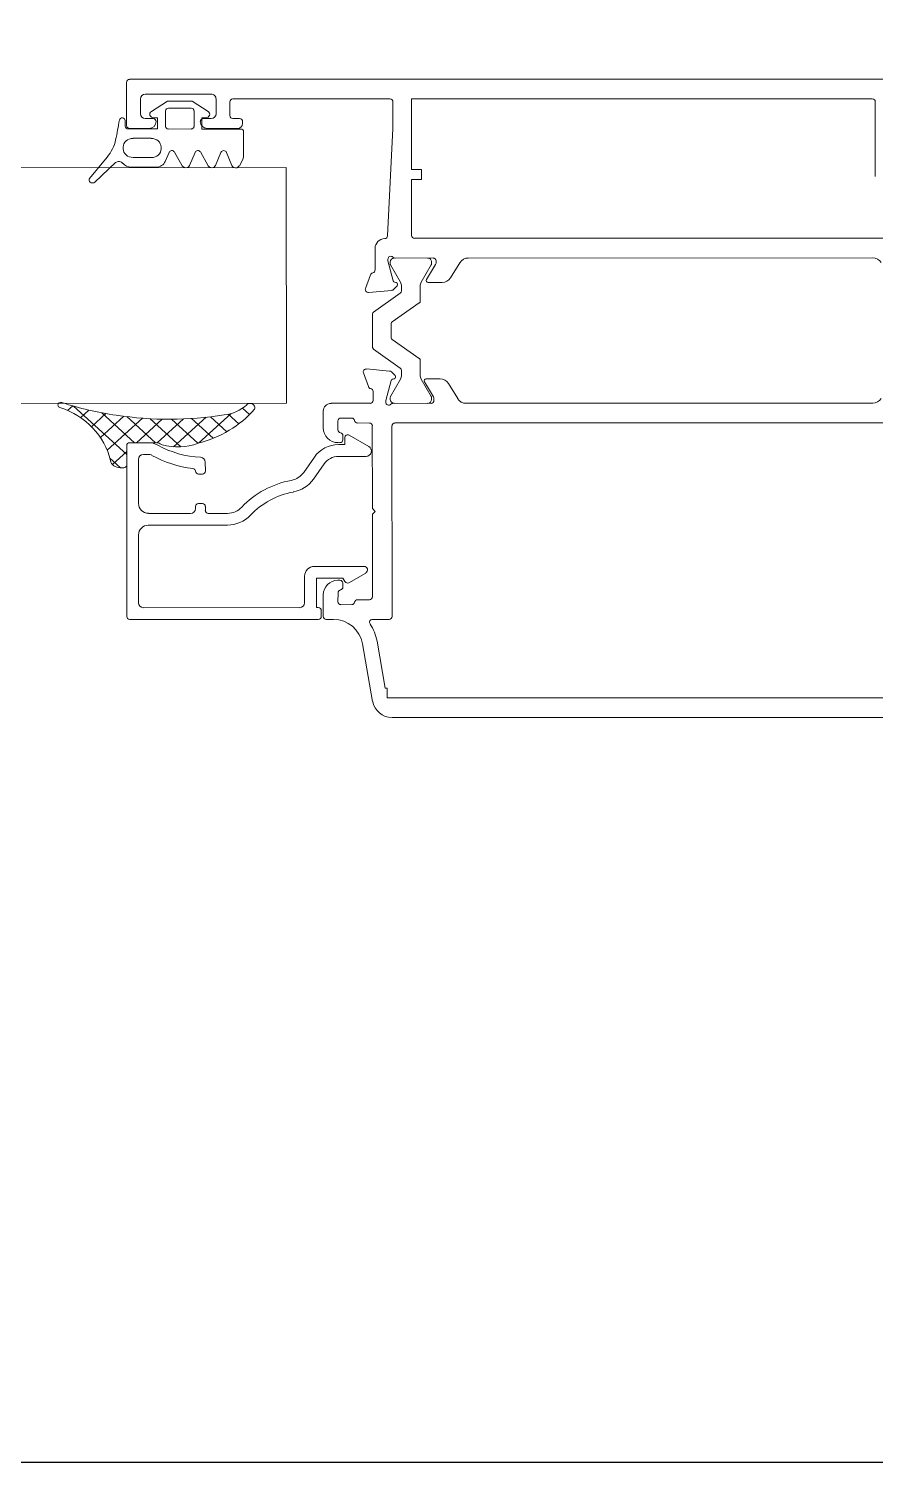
# Model space of a CAD drawing. Header units: centimetres. Extents: x 118932 to 154602, y -32682 to -23521.
# Drawn here: x 138606.51 to 138615.13, y -26584.33 to -26569.73 of the extents above; entities that cross this region are included whole.
import ezdxf

# ---------------------------------------------------------------- set-up
doc = ezdxf.new("R2010")
doc.units = ezdxf.units.CM
doc.header["$LTSCALE"] = 50
doc.header["$MEASUREMENT"] = 0
doc.layers.add('GEN_02_TF_Pencere', color=7, linetype='Continuous', lineweight=9, true_color=0x6093ac)
doc.layers.add('GEN_05_ML_Mermer', color=7, linetype='Continuous', lineweight=9, true_color=0x9d8692)

# ---------------------------------------------------------------- blocks, each defined once
blk = doc.blocks.new('LEVEL 0_E BLOK_GÖRÜNÜŞ')
at = {"layer": 'GEN_02_TF_Pencere', "elevation": 0}
blk.add_lwpolyline([(820.257, -1063.861), (880.257, -1063.861)], dxfattribs=at)
blk = doc.blocks.new('P8')
at = {"layer": 'GEN_02_TF_Pencere', "ltscale": 0.5, "extrusion": (0, 0, -1)}
for p, q in [((114075.758, 6761.273), (114069.91, 6767.12)), ((114071.444, 6765.303), (114075.651, 6761.096)), ((114073.615, 6759.172), (114069.485, 6763.302)), ((114070.034, 6762.471), (114072.961, 6759.543)), ((114068.213, 6761.916), (114072.144, 6757.984)), ((114071.9, 6758.512), (114068.987, 6761.424)), ((114075.758, 6761.273), (114075.758, 6761.273)), ((114075.651, 6761.096), (114075.581, 6761.025)), ((114075.594, 6761.012), (114075.315, 6760.614)), ((114075.438, 6760.528), (114075.78, 6761.016)), ((114075.581, 6761.025), (114075.594, 6761.012)), ((114067.845, 6760.318), (114068.382, 6760.855)), ((114075.029, 6760.544), (114073.657, 6759.172)), ((114075.191, 6760.425), (114075.072, 6760.544)), ((114067.502, 6760.336), (114073.049, 6754.788)), ((114071.161, 6756.959), (114067.845, 6760.275)), ((114074.435, 6759.667), (114075.029, 6760.261)), ((114075.072, 6760.261), (114075.157, 6760.176)), ((114075.096, 6759.991), (114074.906, 6760.042)), ((114075.234, 6760.169), (114075.312, 6760.092)), ((114075.312, 6760.049), (114075.248, 6759.986)), ((114075.369, 6759.894), (114075.524, 6760.049)), ((114075.524, 6760.092), (114075.472, 6760.144)), ((114075.538, 6760.035), (114075.496, 6759.993)), ((114076.938, 6758.677), (114075.581, 6760.035)), ((114074.871, 6759.981), (114075.227, 6759.625)), ((114075.107, 6759.915), (114075.117, 6759.954)), ((114075.298, 6759.724), (114075.107, 6759.915)), ((114075.171, 6759.979), (114075.142, 6759.95)), ((114075.142, 6759.908), (114075.156, 6759.894)), ((114075.51, 6759.936), (114075.298, 6759.724)), ((114075.496, 6759.95), (114075.51, 6759.936)), ((114075.369, 6759.625), (114075.56, 6759.816)), ((114075.63, 6759.816), (114076.755, 6758.692)), ((114073.799, 6759.031), (114074.393, 6759.625)), ((114074.393, 6759.625), (114074.393, 6759.667)), ((114074.393, 6759.667), (114074.435, 6759.667)), ((114072.988, 6759.449), (114072.945, 6759.273)), ((114072.972, 6759.179), (114073.073, 6759.078)), ((114073.106, 6759.088), (114073.148, 6759.261)), ((114073.109, 6759.046), (114073.162, 6759.243)), ((114073.156, 6759.275), (114073.171, 6759.291)), ((114073.167, 6759.252), (114073.182, 6759.266)), ((114073.214, 6759.291), (114073.487, 6759.017)), ((114073.238, 6759.266), (114073.479, 6759.026)), ((114073.972, 6759.152), (114074.031, 6758.931)), ((114074.261, 6759.007), (114074.064, 6759.205)), ((114072.981, 6758.903), (114073.089, 6759.01)), ((114073.035, 6758.551), (114072.976, 6758.885)), ((114073.223, 6758.876), (114073.189, 6758.842)), ((114073.455, 6758.949), (114073.259, 6758.897)), ((114073.518, 6758.944), (114073.337, 6758.84)), ((114073.479, 6758.969), (114073.464, 6758.955)), ((114073.531, 6758.957), (114073.518, 6758.944)), ((114073.884, 6758.903), (114073.799, 6758.989)), ((114074.11, 6758.918), (114074.081, 6758.889)), ((114074.082, 6758.918), (114074.131, 6758.967)), ((114074.131, 6758.967), (114074.176, 6758.922)), ((114074.167, 6758.904), (114074.152, 6758.918)), ((114074.605, 6758.99), (114074.42, 6758.957)), ((114074.441, 6758.839), (114074.626, 6758.872)), ((114073.181, 6758.816), (114073.239, 6758.487)), ((114073.272, 6758.831), (114073.272, 6758.779)), ((114073.279, 6758.76), (114073.431, 6758.578)), ((114073.317, 6758.84), (114073.302, 6758.848)), ((114073.481, 6758.585), (114073.544, 6758.72)), ((114073.545, 6758.788), (114073.61, 6758.852)), ((114073.652, 6758.852), (114073.933, 6758.571)), ((114073.969, 6758.748), (114073.891, 6758.826)), ((114074.075, 6758.812), (114074.011, 6758.748)), ((114074.046, 6758.571), (114074.167, 6758.692)), ((114075.47, 6758.618), (114075.609, 6758.479)), ((114076.125, 6758.133), (114075.555, 6758.702)), ((114075.708, 6757.405), (114076.938, 6758.635)), ((114076.755, 6758.621), (114076.266, 6758.133)), ((114076.938, 6758.677), (114076.938, 6758.677)), ((114072.169, 6758.528), (114071.994, 6758.485)), ((114072.364, 6758.401), (114072.264, 6758.501)), ((114072.448, 6758.369), (114072.555, 6758.477)), ((114072.573, 6758.482), (114072.907, 6758.423)), ((114072.924, 6758.429), (114073.029, 6758.534)), ((114073.233, 6758.469), (114072.989, 6758.225)), ((114073.239, 6758.487), (114073.233, 6758.469)), ((114073.233, 6758.469), (114073.233, 6758.469)), ((114075.609, 6758.437), (114075.58, 6758.408)), ((114072.152, 6758.302), (114072.167, 6758.317)), ((114072.182, 6758.325), (114072.355, 6758.367)), ((114072.192, 6758.276), (114072.206, 6758.291)), ((114072.215, 6758.296), (114072.412, 6758.349)), ((114072.971, 6758.219), (114072.642, 6758.277)), ((114075.58, 6758.366), (114075.609, 6758.338)), ((114075.651, 6758.338), (114075.665, 6758.352)), ((114075.736, 6758.352), (114076.04, 6758.048)), ((114072.426, 6757.986), (114072.152, 6758.259)), ((114072.432, 6757.979), (114072.192, 6758.22)), ((114072.603, 6758.137), (114072.499, 6757.955)), ((114072.561, 6758.199), (114072.509, 6758.003)), ((114072.616, 6758.269), (114072.582, 6758.235)), ((114072.595, 6758.171), (114072.603, 6758.157)), ((114072.663, 6758.201), (114072.612, 6758.201)), ((114072.864, 6758.042), (114072.683, 6758.194)), ((114075.326, 6758.154), (114075.262, 6758.09)), ((114075.397, 6758.126), (114075.368, 6758.154)), ((114072.503, 6757.994), (114072.489, 6757.979)), ((114072.723, 6757.929), (114072.858, 6757.992)), ((114072.144, 6757.942), (114071.741, 6757.539)), ((114072.499, 6757.955), (114072.486, 6757.942)), ((114072.5, 6757.773), (114072.655, 6757.928)), ((114076.04, 6757.906), (114075.722, 6757.588)), ((114071.508, 6757.037), (114072.32, 6757.772)), ((114071.67, 6757.61), (114071.6, 6757.539)), ((114071.741, 6757.539), (114071.67, 6757.61)), ((114075.651, 6757.588), (114075.615, 6757.625)), ((114071.67, 6757.468), (114071.161, 6756.959)), ((114071.6, 6757.539), (114071.67, 6757.468)), ((114075.532, 6757.538), (114075.666, 6757.405)), ((114071.161, 6756.959), (114071.161, 6756.959)), ((114071.317, 6756.846), (114071.508, 6757.037)), ((114072.448, 6755.672), (114071.317, 6756.804)), ((114072.554, 6755.92), (114072.54, 6755.906)), ((114072.54, 6755.863), (114072.59, 6755.814)), ((114072.844, 6755.701), (114072.625, 6755.92)), ((114072.59, 6755.771), (114072.491, 6755.672)), ((114072.568, 6755.552), (114072.675, 6755.658)), ((114072.745, 6755.658), (114072.802, 6755.602)), ((114073.042, 6755.008), (114072.568, 6755.481)), ((114073.162, 6755.241), (114073.219, 6755.184)), ((114073.403, 6755.142), (114073.261, 6755.283)), ((114073.092, 6754.788), (114073.403, 6755.099)), ((114073.219, 6755.114), (114073.113, 6755.008))]:
    blk.add_line(p, q, dxfattribs=at)
at = {"layer": 'GEN_02_TF_Pencere', "ltscale": 0.5}
for p, q in [((114074.528, 6757.98), (114074.517, 6757.987)), ((114074.605, 6757.968), (114074.6, 6758.065)), ((114074.75, 6757.909), (114074.743, 6758.055)), ((114074.898, 6757.799), (114074.888, 6758.025)), ((114074.725, 6757.924), (114075.173, 6757.903)), ((114075.047, 6757.675), (114075.033, 6757.974)), ((114075.197, 6757.536), (114075.179, 6757.9)), ((114074.933, 6757.772), (114075.38, 6757.75)), ((114075.347, 6757.377), (114075.327, 6757.804)), ((114075.108, 6757.62), (114075.469, 6757.603)), ((114075.448, 6757.653), (114075.455, 6757.632)), ((114075.455, 6757.632), (114075.455, 6757.632)), ((114075.499, 6757.196), (114075.48, 6757.59)), ((114075.481, 6757.589), (114075.666, 6757.405)), ((114075.706, 6757.403), (114075.848, 6757.544)), ((114075.888, 6757.542), (114075.915, 6757.515)), ((114075.261, 6757.47), (114075.617, 6757.453)), ((114075.651, 6756.987), (114075.63, 6757.44)), ((114075.75, 6757.447), (114075.946, 6757.438)), ((114075.806, 6756.737), (114075.771, 6757.468)), ((114075.919, 6757.372), (114075.912, 6757.518)), ((114075.396, 6757.321), (114075.882, 6757.298)), ((114075.517, 6757.172), (114075.839, 6757.157)), ((114075.626, 6757.024), (114075.825, 6757.015)), ((114075.724, 6756.877), (114075.839, 6756.871)), ((114075.81, 6756.73), (114075.881, 6756.726)), ((114072.606, 6755.985), (114072.784, 6756.163)), ((114072.819, 6756.183), (114072.882, 6756.201)), ((114072.933, 6756.145), (114072.878, 6756.012)), ((114072.887, 6755.666), (114072.608, 6755.945)), ((114072.918, 6755.972), (114073.051, 6756.027)), ((114073.106, 6755.976), (114073.063, 6755.821)), ((114073.104, 6755.785), (114073.237, 6755.84)), ((114072.806, 6755.585), (114072.887, 6755.666)), ((114073.293, 6755.789), (114073.25, 6755.634)), ((114072.758, 6755.396), (114072.716, 6755.585)), ((114072.778, 6755.613), (114072.806, 6755.585)), ((114072.925, 6755.591), (114072.813, 6755.479)), ((114073.127, 6755.425), (114072.965, 6755.588)), ((114073.291, 6755.598), (114073.384, 6755.636)), ((114073.323, 6755.516), (114073.31, 6755.502)), ((114073.323, 6755.516), (114073.323, 6755.516)), ((114073.384, 6755.636), (114073.384, 6755.636)), ((114073.588, 6755.376), (114073.457, 6755.507)), ((114073.491, 6755.611), (114073.671, 6755.431)), ((114072.935, 6755.219), (114072.758, 6755.396)), ((114072.815, 6755.439), (114072.978, 6755.276)), ((114073.017, 6755.273), (114073.13, 6755.385)), ((114073.137, 6755.405), (114073.137, 6755.405)), ((114073.318, 6755.369), (114073.449, 6755.238)), ((114073.123, 6755.176), (114072.935, 6755.219)), ((114073.205, 6755.347), (114073.124, 6755.266)), ((114073.124, 6755.266), (114073.152, 6755.238)), ((114073.417, 6755.135), (114073.205, 6755.347)), ((114073.582, 6755.229), (114073.596, 6755.243)), ((114073.751, 6755.286), (114074.041, 6755.277)), ((114074.05, 6755.213), (114073.771, 6755.186)), ((114073.377, 6755.052), (114073.419, 6755.095))]:
    blk.add_line(p, q, dxfattribs=at)
at = {"layer": 'GEN_02_TF_Pencere'}
blk.add_lwpolyline([(114099.091, 6733.419), (114097.394, 6731.722), (114072.556, 6756.551), (114074.253, 6758.248)], close=True, dxfattribs=at)
at = {"layer": 'GEN_02_TF_Pencere', "ltscale": 0.5, "extrusion": (0, 0, -1)}
for centre, radius, start, end in [((-114069.963, 6762.4), 0.1, 76.4016, 135), ((-114069.058, 6761.495), 0.1, 315, 13.5984), ((-114075.616, 6761.131), 0.2, 135, 215), ((-114075.684, 6760.356), 0.45, 10.7711, 35), ((-114075.05, 6760.523), 0.03, 45, 135), ((-114075.684, 6760.356), 0.3, 315, 35), ((-114067.866, 6760.297), 0.03, 315, 45), ((-114075.212, 6760.446), 0.03, 190.7711, 315), ((-114075.05, 6760.24), 0.03, 45, 135), ((-114075.178, 6760.197), 0.03, 234.5941, 315), ((-114075.213, 6760.148), 0.03, 54.5941, 135), ((-114074.896, 6760.007), 0.0361, 315, 105), ((-114075.291, 6760.07), 0.03, 135, 225), ((-114075.503, 6760.07), 0.03, 135, 225), ((-114075.56, 6760.014), 0.03, 44.9999, 134.9998), ((-114075.088, 6759.962), 0.03, 105.0001, 195), ((-114075.164, 6759.929), 0.03, 315, 45), ((-114075.263, 6760), 0.15, 225, 315), ((-114075.192, 6759.958), 0.03, 44.9885, 125.4059), ((-114075.227, 6760.007), 0.03, 225, 305.4059), ((-114075.517, 6759.971), 0.03, 315.0001, 44.9999), ((-114075.595, 6759.781), 0.05, 45, 134.9999), ((-114075.298, 6759.696), 0.1, 225.0001, 315), ((-114072.891, 6759.472), 0.1, 135, 193.5984), ((-114073.193, 6759.27), 0.03, 45, 135), ((-114073.043, 6759.25), 0.1, 315.0016, 13.6), ((-114073.177, 6759.254), 0.03, 13.592, 44.9895), ((-114073.181, 6759.237), 0.02, 15, 44.9999), ((-114073.21, 6759.238), 0.04, 45, 135), ((-114073.636, 6759.194), 0.03, 225, 315), ((-114074.025, 6759.166), 0.0546, 345, 135), ((-114073.087, 6759.093), 0.02, 193.6026, 315), ((-114073.032, 6759.067), 0.08, 195.0001, 225), ((-114073.45, 6758.997), 0.04, 135, 225), ((-114073.509, 6759.038), 0.03, 269.2204, 314.9998), ((-114073.509, 6758.978), 0.03, 89.2201, 225), ((-114073.82, 6759.01), 0.03, 315, 45), ((-114074.388, 6759.134), 0.18, 260.0133, 314.9866), ((-114074.661, 6758.674), 0.32, 80.0108, 124.668), ((-114072.995, 6758.889), 0.02, 349.9999, 44.9998), ((-114073.28, 6758.82), 0.08, 45.0001, 75), ((-114073.45, 6758.969), 0.02, 225.0001, 255), ((-114073.631, 6758.831), 0.03, 45, 135), ((-114073.912, 6758.847), 0.03, 315, 35.4059), ((-114073.863, 6758.882), 0.03, 135, 215.4059), ((-114074.06, 6758.939), 0.03, 224.9999, 345.0001), ((-114074.102, 6758.868), 0.03, 324.5941, 45.0115), ((-114074.131, 6758.897), 0.03, 45, 135), ((-114074.06, 6758.798), 0.15, 135, 225), ((-114074.388, 6759.134), 0.3, 260.0134, 314.9867), ((-114074.661, 6758.675), 0.2, 80.0108, 124.668), ((-114075.298, 6759.596), 0.8, 268.4183, 304.6707), ((-114073.211, 6758.821), 0.03, 350.0001, 45), ((-114073.292, 6758.831), 0.02, 360, 120.0147), ((-114073.302, 6758.779), 0.03, 320.0058, 0.0067), ((-114073.327, 6758.857), 0.02, 239.9852, 300.0006), ((-114073.567, 6758.767), 0.03, 325.5212, 45), ((-114073.517, 6758.733), 0.03, 145.4965, 205.0099), ((-114073.99, 6758.769), 0.03, 225, 315), ((-114074.053, 6758.833), 0.03, 144.5941, 225), ((-114075.298, 6759.596), 0.92, 268.4182, 304.6707), ((-114075.329, 6758.476), 0.32, 88.4202, 134.9901), ((-114073.454, 6758.598), 0.03, 204.9948, 319.9917), ((-114073.99, 6758.628), 0.08, 225, 315), ((-114075.329, 6758.476), 0.2, 88.4202, 134.9901), ((-114076.719, 6758.656), 0.05, 135, 224.9999), ((-114076.917, 6758.656), 0.03, 135.0001, 224.9999), ((-114071.97, 6758.583), 0.1, 256.4016, 315), ((-114072.193, 6758.431), 0.1, 76.3999, 134.9983), ((-114072.569, 6758.463), 0.02, 45.0002, 100.0001), ((-114072.91, 6758.443), 0.02, 224.9999, 279.9998), ((-114073.015, 6758.548), 0.02, 170.0002, 225.0001), ((-114075.588, 6758.458), 0.03, 135, 224.9985), ((-114072.173, 6758.281), 0.03, 315, 45), ((-114072.189, 6758.296), 0.03, 45.0105, 76.408), ((-114072.22, 6758.248), 0.04, 315, 45), ((-114072.221, 6758.277), 0.02, 45.0001, 75), ((-114072.35, 6758.386), 0.02, 135, 256.3974), ((-114072.391, 6758.426), 0.08, 225, 254.9999), ((-114072.637, 6758.247), 0.03, 45, 99.9999), ((-114075.602, 6758.387), 0.03, 315.0013, 45), ((-114075.63, 6758.359), 0.03, 225.0032, 315), ((-114075.701, 6758.317), 0.05, 45, 134.9999), ((-114072.638, 6758.178), 0.08, 15, 44.9999), ((-114072.612, 6758.181), 0.02, 329.9853, 90), ((-114072.586, 6758.147), 0.02, 149.9994, 210.0148), ((-114072.663, 6758.171), 0.03, 89.9933, 129.9942), ((-114072.975, 6758.239), 0.02, 224.9999, 279.9998), ((-114075.347, 6758.133), 0.03, 44.9999, 134.9998), ((-114076.196, 6758.203), 0.1, 225.0001, 314.9999), ((-114072.123, 6757.963), 0.03, 135, 225), ((-114072.405, 6757.965), 0.03, 135.0002, 180.7796), ((-114072.489, 6758.008), 0.02, 195, 224.9999), ((-114072.845, 6758.019), 0.03, 130.0082, 245.0051), ((-114075.297, 6758.054), 0.05, 317.7465, 44.983), ((-114074.52, 6757.348), 1, 137.735, 163.9494), ((-114075.42, 6758.064), 0.03, 321.3481, 41.955), ((-114074.52, 6757.348), 1.12, 141.4953, 164.0746), ((-114075.375, 6758.104), 0.03, 135.1614, 222.2292), ((-114075.969, 6757.977), 0.1, 135, 224.9999), ((-114072.461, 6758.008), 0.04, 225, 315), ((-114072.465, 6757.964), 0.03, 225, 0.7799), ((-114072.676, 6757.907), 0.03, 45.0001, 124.4789), ((-114072.71, 6757.956), 0.03, 244.9899, 304.5034), ((-114072.34, 6757.75), 0.03, 47.8342, 133.7155), ((-114072.43, 6757.844), 0.1, 224.9999, 313.7154), ((-114075.673, 6757.68), 0.2, 315.0023, 343.9527), ((-114075.664, 6757.674), 0.07, 315.0019, 344.077), ((-114075.687, 6757.624), 0.05, 225.0001, 315), ((-114075.687, 6757.426), 0.03, 225.0001, 314.9999), ((-114071.338, 6756.825), 0.03, 315, 45), ((-114072.561, 6755.884), 0.03, 315, 45), ((-114072.59, 6755.884), 0.05, 45, 135), ((-114072.568, 6755.792), 0.03, 135, 225), ((-114072.469, 6755.693), 0.03, 225, 315), ((-114072.71, 6755.623), 0.05, 45, 135), ((-114072.795, 6755.651), 0.07, 135, 225), ((-114072.604, 6755.517), 0.05, 315, 45), ((-114072.823, 6755.623), 0.03, 225, 315), ((-114073.184, 6755.262), 0.03, 315, 45), ((-114073.212, 6755.234), 0.07, 45, 135), ((-114073.184, 6755.149), 0.05, 135, 225), ((-114073.382, 6755.121), 0.03, 135, 225), ((-114073.078, 6755.043), 0.05, 225, 315), ((-114073.071, 6754.81), 0.03, 225, 315)]:
    blk.add_arc(centre, radius, start, end, dxfattribs=at)
for centre, major_axis, start_param, end_param in [((114074.55, 6758.019), (0.0354, -0.0354), 1.571021, 3.466754), ((114074.698, 6757.008), (0.782, -0.782), 3.811733, 4.445523), ((114074.544, 6758.01), (-0.027, 0.027), 3.770683, 4.441689), ((114074.569, 6757.601), (-0.277, 0.277), 0.785447, 1.446401), ((114073.154, 6755.464), (2.263, -2.263), 4.537008, 4.882121), ((114075.011, 6757.441), (-0.374, 0.374), 1.168071, 1.875789), ((114075.545, 6757.653), (0.0707, -0.0707), 1.57081, 2.088079), ((114075.869, 6757.523), (-0.0212, 0.0212), 0.000001, 1.570795), ((114075.685, 6757.424), (-0.0212, 0.0212), 3.141594, 4.712388), ((114075.851, 6757.451), (-0.0707, 0.0707), 1.570969, 2.940045), ((114076.59, 6756.943), (-0.566, 0.566), -1.226913, -0.20148), ((114073.354, 6755.541), (-2.103, 2.103), 1.723745, 1.916715), ((114075.89, 6756.639), (-0.0212, 0.0212), 3.142043, 4.994373), ((114075.89, 6756.639), (-0.0212, 0.0212), 1.914618, 3.141561)]:
    blk.add_ellipse(centre, major_axis=major_axis, ratio=0.909091, start_param=start_param, end_param=end_param, dxfattribs=at)
at = {"layer": 'GEN_02_TF_Pencere', "ltscale": 0.5}
for centre, major_axis, start_param, end_param in [((114072.854, 6756.092), (-0.0707, 0.0707), -0.461015, -0.001156), ((114072.897, 6756.163), (0.0292, -0.0292), 0.36314, 2.680577), ((114072.627, 6755.964), (-0.0212, 0.0212), -0.001156, 1.569642), ((114072.904, 6755.998), (-0.0212, 0.0212), 0.349196, 2.790086), ((114073.069, 6755.99), (-0.0292, 0.0292), 3.600297, 5.917734), ((114073.09, 6755.811), (-0.0212, 0.0212), 0.487351, 2.788352), ((114073.256, 6755.803), (0.0292, -0.0292), 0.458706, 2.776142), ((114073.429, 6755.548), (-0.0707, 0.0707), -0.962596, -0.353242), ((114072.753, 6755.588), (-0.0283, 0.0283), 4.711234, 7.229163), ((114072.946, 6755.569), (-0.0212, 0.0212), 4.711232, 6.282029), ((114073.277, 6755.624), (-0.0212, 0.0212), 0.487353, 2.788354), ((114073.381, 6755.431), (0.0707, -0.0707), 3.140436, 4.711234), ((114073.394, 6755.445), (0.0707, -0.0707), 1.569641, 3.140438), ((114073.429, 6755.548), (0.0707, -0.0707), 1.569642, 2.178996), ((114072.834, 6755.457), (0.0212, -0.0212), 3.140435, 4.711233), ((114073.109, 6755.407), (0.0212, -0.0212), 0.784243, 1.56964), ((114073.109, 6755.407), (0.0212, -0.0212), -0.001153, 0.784244), ((114073.525, 6755.313), (0.0707, -0.0707), -0.001157, 1.569641), ((114073.608, 6755.369), (0.0707, -0.0707), 0.603434, 1.569641), ((114072.996, 6755.295), (0.0212, -0.0212), 4.711233, 6.282031), ((114073.127, 6755.213), (-0.0283, 0.0283), 2.193304, 4.711233), ((114073.512, 6755.3), (-0.0707, 0.0707), 1.56964, 3.140437), ((114073.75, 6755.334), (-0.036, 0.036), 0.603435, 2.312432), ((114074.042, 6755.245), (-0.0243, 0.0243), 2.526974, 5.481858), ((114076.082, 6751.598), (-3.067, 3.067), -0.191698, -0.137833), ((114073.398, 6755.116), (0.0212, -0.0212), -0.001157, 1.56964), ((114073.874, 6754.717), (0.354, -0.354), 2.512106, 2.949893), ((114073.398, 6755.031), (-0.0212, 0.0212), -0.001156, 2.96363)]:
    blk.add_ellipse(centre, major_axis=major_axis, ratio=0.881548, start_param=start_param, end_param=end_param, dxfattribs=at)
at = {"layer": 'GEN_05_ML_Mermer'}
blk.add_lwpolyline([(114072.968, 6774.792), (114115.385, 6732.356), (114101.239, 6718.217), (114058.823, 6760.653)], close=True, dxfattribs=at)
blk = doc.blocks.new('DOGRAMA LEVEL 0 E BLOK')
at = {"rotation": 225.3241906777957}
blk.add_blockref('P8', (75920.628, 85491.951, 0), dxfattribs=at)

msp = doc.modelspace()

# ---------------------------------------------------------------- block references
msp.add_blockref('LEVEL 0_E BLOK_GÖRÜNÜŞ', (137741.489, -25520.469, 0))
at = {"rotation": 359.6887739338809}
msp.add_blockref('DOGRAMA LEVEL 0 E BLOK', (138089.785, -26193.192), dxfattribs=at)

doc.saveas('drawing.dxf')
